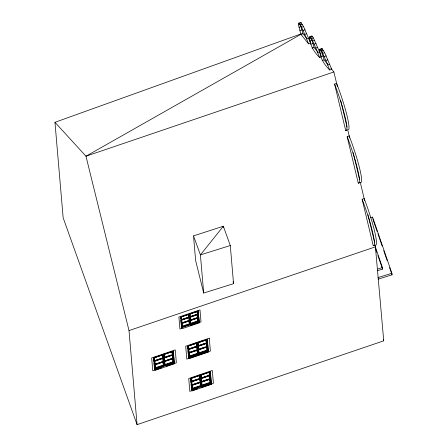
<?xml version="1.0" encoding="UTF-8"?>
<svg xmlns="http://www.w3.org/2000/svg" width="447" height="447" viewBox="0 0 447 447"><rect width="100%" height="100%" fill="white"/><g stroke="black" fill="none" stroke-linecap="round" stroke-linejoin="round"><path stroke-width="0.67" d="M374.742 245.174L373.228 245.699L362.126 199.267L364.154 198.569A36.609 4.33 71 0 1 375.251 244.995L383.738 340.826L137.073 424.65L63.156 217.801L54.964 122.31L300.641 34.05L308.575 43.867L310.598 43.13L303.574 26.596L300.797 22.35L298.775 23.082L298.518 23.579L299.077 27.379L300.982 34.469L303.005 33.737L306.379 37.922M321.125 56.965L319.605 57.512C313.906 52.036 309.894 45.208 309.547 37.224L309.805 36.732L311.827 36L313.369 37.906L321.142 55.54M311.57 36.492L311.827 36M319.627 49.695L319.884 49.204L321.907 48.472L324.684 52.718L331.713 69.251L329.69 69.989C323.991 64.508 319.974 57.68 319.627 49.695L320.639 49.332M321.65 48.963L321.907 48.472M302.055 33.67L85.969 156.21L129.01 330.579L137.073 424.65M298.775 23.082L299.378 23.562L301.401 22.825M298.618 25.021L300.641 24.289M299.378 23.562L300.317 24.993L302.334 24.255M299.077 27.379L301.099 26.641L300.87 25.468M300.317 24.993L301.552 27.328L303.574 26.596M299.876 30.558L301.893 29.826L301.099 26.641M301.552 27.328L303.044 30.502L305.066 29.765M303.044 30.502L304.753 34.402L306.776 33.665M309.547 37.224L311.062 36.676M309.805 36.732L310.408 37.207L312.431 36.475M304.753 34.402L306.62 38.906L308.637 38.168M309.648 38.671L311.168 38.118M310.408 37.207L311.347 38.638L313.369 37.906M310.106 41.023L312.129 40.291L311.671 37.939M311.347 38.638L312.582 40.979L314.604 40.241M310.905 44.208L312.928 43.476L312.129 40.291M312.582 40.979L314.079 44.147L316.096 43.415M312.017 48.12L314.034 47.388L312.928 43.476M314.079 44.147L315.783 48.047L317.806 47.315M319.884 49.204L320.493 49.684L322.51 48.946M319.734 51.142L321.756 50.41M315.783 48.047L317.649 52.55L319.672 51.818M320.493 49.684L321.427 51.114L323.449 50.377M320.186 53.495L322.209 52.763L321.868 50.997M321.427 51.114L322.661 53.45L324.684 52.718M320.985 56.68L323.008 55.948L322.209 52.763M322.661 53.45L324.159 56.624L326.181 55.886M322.097 60.591L324.12 59.859L327.914 64.564M324.159 56.624L325.863 60.524L327.886 59.786M325.863 60.524L327.729 65.027L329.752 64.29M349.671 137.978L347.716 129.792L345.687 130.49A36.62 4.33 71 0 0 334.585 84.058L336.619 83.382A36.609 4.33 70.9 0 1 348.47 129.775M359.779 182.577L358.265 183.097L347.163 136.67L349.185 135.944M337.424 86.746L333.887 71.956L85.969 156.21L54.964 122.31M129.01 330.579L375.676 246.755M181.711 316.554L189.092 314.045L189.964 324.198M197.004 311.352L189.623 313.861L190.489 324.019M189.986 313.883L197.278 311.408L197.552 314.604L190.26 317.085L189.813 313.431L190.087 316.632L197.384 314.152L197.161 311.593M198.295 311.207L180.722 317.18L181.627 327.757L199.206 321.784L198.127 310.754L199.206 321.784M181.733 319.979L181.46 316.783L188.751 314.302L189.025 317.499L181.733 319.979L181.56 319.527L188.857 317.046L188.64 314.492M181.577 319.666L187.651 317.605M190.098 316.772L196.177 314.705M197.563 314.744L190.271 317.225L190.545 320.421L197.837 317.94L197.563 314.744L197.395 314.291L198.127 321.281L190.83 323.757L190.662 323.304L197.954 320.829L197.736 318.27M182.018 323.315L181.745 320.119L189.042 317.644L189.316 320.84L182.018 323.315L181.851 322.863L189.142 320.387L188.925 317.828M190.83 323.757L190.372 319.968L197.669 317.487M181.862 323.008L187.941 320.94M197.68 317.633L190.383 320.108L190.495 321.387M189.327 320.98L182.03 323.46L182.303 326.656L189.601 324.176L189.142 320.387M190.556 320.56L197.848 318.085M189.154 320.527L189.427 323.723L182.136 326.204L182.303 326.656M181.627 327.757L181.46 327.305L199.032 321.332M181.907 328.389L179.929 329.059L178.901 317.074L199.993 309.905L201.021 321.896L190.478 325.477M192.791 344.084L202.625 340.743M196.468 343.067L188.159 345.889L189.098 356.801M198.334 342.436L206.643 339.608L207.576 350.521M162.44 354.773L154.137 357.594L155.07 368.507M164.949 353.918L171.978 351.532M154.545 357.611L162.702 354.84L162.999 358.276L154.835 361.047L154.371 357.159M188.863 349.342L188.567 345.911L196.725 343.134L197.021 346.57L188.863 349.342L188.69 348.889L196.848 346.118L196.613 343.369M206.151 340.133L206.385 342.877L198.228 345.654L198.395 346.101L206.553 343.33L206.263 339.899L198.099 342.67L198.395 346.101M162.825 357.823L163.306 361.858L155.143 364.635L154.668 360.595L162.825 357.823L162.529 354.387M189.332 348.828L196.864 346.269M198.703 349.688L198.407 346.257L206.57 343.48L206.86 346.917L198.703 349.688L198.239 345.805L204.514 343.67M164.842 357.293L171.117 355.158M164.373 357.807L172.531 355.035L172.235 351.599L164.077 354.37L164.373 357.807L164.2 357.354L172.358 354.583L172.123 351.834M197.032 346.721L188.874 349.498L189.17 352.929L197.328 350.157L196.507 345.213M154.852 361.198L163.01 358.427M189.17 352.929L188.997 352.476L197.155 349.705L196.92 346.956M198.535 349.236L206.693 346.464L206.458 343.715M154.975 364.182L163.133 361.411L162.837 357.974L154.679 360.746L155.45 368.222L163.613 365.445L163.317 362.014L155.159 364.786M164.68 361.394L164.384 357.958L172.542 355.186L172.838 358.623L164.68 361.394L164.507 360.941L172.665 358.17L172.43 355.421M195.915 350.286L189.008 352.627L189.187 354.689M198.546 349.392L204.821 347.258M155.617 364.121L161.892 361.986M172.682 358.321L164.524 361.092L164.988 364.981L173.145 362.204L172.849 358.773L172.341 357.416M172.849 358.773L164.692 361.545L164.988 364.981M197.228 350.543L197.462 353.292L189.304 356.063L189.478 356.516L197.635 353.745L197.339 350.308L189.182 353.08L189.478 356.516M199.01 353.275L198.714 349.839L206.877 347.068L207.168 350.504L199.01 353.275L198.842 352.823L207 350.051L206.765 347.302M163.144 361.562L163.44 364.992L155.282 367.769L155.45 368.222M164.814 364.528L172.972 361.757L172.738 359.008M188.695 357.684L187.723 346.319L207.38 339.636L208.358 351.001L188.695 357.684L188.528 357.231L208.185 350.549L207.212 339.184M173.185 350.884L174.162 362.249L154.5 368.931L154.673 369.384L174.33 362.701L173.358 351.336L153.695 358.019L154.673 369.384M161.948 367.691L152.773 370.809L151.667 357.93L175.258 349.912L176.364 362.791L166.535 366.132M199.491 375.335L191.187 378.156L192.121 389.069M209.028 372.094L200.72 374.921L201.653 385.828M191.886 381.609L191.59 378.179L199.748 375.402L200.044 378.838L191.886 381.609L191.713 381.157L199.876 378.385L199.58 374.949M192.355 381.095L198.63 378.967M201.893 377.855L208.168 375.726M209.582 375.597L201.418 378.369L201.128 374.938L209.285 372.161L209.582 375.597L209.067 374.24M191.897 381.76L200.055 378.989L200.351 382.425L192.193 385.197L191.729 381.313L191.847 382.682M199.887 378.536L200.183 381.973L192.026 384.744L192.501 388.784L200.658 386.012L200.368 382.576L192.204 385.348M201.726 381.956L201.435 378.525L209.593 375.748L209.889 379.185L201.726 381.956L201.558 381.503L209.716 378.732L209.481 375.983M192.663 384.683L199.569 382.336M208.475 379.313L201.569 381.66L201.686 383.029M209.788 379.57L210.023 382.319L201.865 385.091L202.038 385.543L210.196 382.772L209.9 379.335L201.742 382.107L202.038 385.543M191.724 389.952L211.381 383.269L210.408 371.904L190.746 378.587L191.724 389.952L191.551 389.499L211.207 382.816L210.235 371.451M197.686 388.706L189.819 391.376L188.718 378.492L212.308 370.479L213.409 383.358L200.96 387.588M193.512 235.876L223.355 226.221L230.283 245.532L233.552 283.689L203.681 293.042L195.618 260.478L193.512 235.876L200.412 254.891L203.681 293.042M230.283 245.532L200.412 254.891L223.355 226.221L223.472 227.607M370.602 217.7L372.586 217.086L391.902 273.257L392.036 274.816L378.123 279.14M377.765 269.016L382.436 267.569L375.234 246.621M377.234 270.781L382.565 269.128L382.436 267.569M377.989 277.581L391.902 273.257M314.034 47.393L317.409 51.567M330.864 68.218L333.887 71.956M327.729 65.027L329.69 69.989M317.649 52.55L319.605 57.512M306.62 38.906L308.575 43.867M197.552 314.604L196.931 311.967M206.385 342.877L206.553 343.33M197.954 320.829L198.127 321.281M206.352 345.559L206.86 346.917M206.363 345.71L206.704 346.615M208.185 350.549L208.358 351.001M207 350.051L207.168 350.504M188.517 316.146L189.025 317.499M198.239 345.805L198.407 346.257M189.427 323.723L189.601 324.176M209.716 378.732L209.889 379.185M210.733 381.548L211.381 383.269M210.023 382.319L210.196 382.772M197.155 349.705L197.328 350.157M197.462 353.292L197.635 353.745M199.876 378.385L200.044 378.838M200.183 381.973L200.351 382.425M200.15 384.655L200.658 386.012M172.531 355.035L171.899 352.303M172.324 357.265L172.838 358.623M174.162 362.249L174.33 362.701M172.972 361.757L173.145 362.204M163.133 361.411L163.306 361.858M163.44 364.992L163.613 365.445M349.185 135.972L349.196 135.994A36.609 4.33 70.9 0 1 360.282 182.387L364.64 200.608M372.943 219.298L377.212 231.708M377.888 233.669L382.151 246.079M383.727 250.65L387.091 260.45M389.56 267.636L392.036 274.816M375.676 249.085L376.787 252.315M377.899 255.55L378.57 257.489M378.788 258.137L382.565 269.128M383.286 339.508L383.738 340.826M323.008 55.948L324.12 59.859M301.893 29.826L303.005 33.737M233.06 281.694L233.552 283.689M340.636 100.189L347.062 127.077M353.152 152.556L359.651 179.722M368.015 214.722L374.765 242.956M334.585 84.058L345.687 130.49M372.586 217.086L372.675 218.125M209.665 371.876L210.598 382.788M209.174 372.401L209.408 375.145L201.251 377.922L200.954 374.485M209.503 379.352L209.621 380.727M205.866 339.916L206.045 341.972M197.619 311.146L198.49 321.304M197.445 318.007L197.557 319.281M201.379 379.447L201.558 381.503M197.987 342.905L198.105 344.279M198.664 350.761L198.842 352.823M197.697 342.653L198.63 353.56M200.127 375.117L201.066 386.029M197.105 342.849L198.043 353.761M200.195 382.124L200.491 385.56L192.333 388.331L192.037 384.895M199.664 379.006L199.781 380.38M196.948 350.325L197.066 351.7M190.21 318.052L190.372 319.968M188.925 320.901L189.087 322.818M191.54 379.101L191.713 381.157M188.394 345.458L188.69 348.889M188.88 351.102L188.997 352.476M190.634 378.799L190.975 382.811M191.093 384.146L191.433 388.158M187.611 346.531L187.841 349.208M187.952 350.543L188.299 354.555M188.41 355.89L188.528 357.231M181.342 316.968L181.56 319.527M181.683 320.946L181.851 322.863M181.918 323.645L182.024 324.924M181.096 316.761L181.968 326.913M180.605 317.387L180.722 318.711M180.834 320.035L181.46 327.305M172.615 351.314L173.553 362.226M163.909 353.918L164.144 356.667M164.272 358.192L164.507 360.941M163.669 354.354L164.608 365.266M163.082 354.555L164.015 365.467M162.92 362.031L163.099 364.093M154.433 357.846L154.668 360.595M154.986 364.333L155.221 367.082M153.528 357.566L153.869 361.578M153.986 362.914L154.332 366.926M362.126 199.267A36.62 4.33 71 0 1 373.228 245.699M347.163 136.67A36.62 4.33 71 0 1 358.265 183.097M199.016 321.125L181.437 327.098L181.974 328.735L199.552 322.762L199.016 321.125M209.28 338.211L185.689 346.229L186.796 359.109L210.386 351.091L209.28 338.211M208.168 350.319L188.505 357.002L189.042 358.662L208.704 351.979L208.168 350.319M174.14 362.025L154.483 368.702L155.02 370.367L174.682 363.685L174.14 362.025M211.191 382.587L191.528 389.27L192.07 390.929L211.727 384.247L211.191 382.587"/></g></svg>
